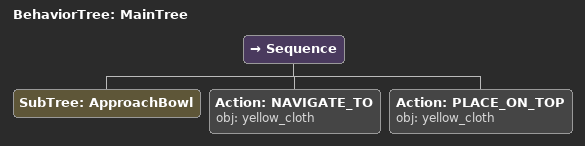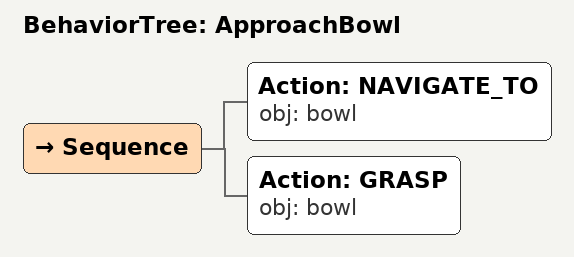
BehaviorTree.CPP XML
<root main_tree_to_execute="MainTree">
  <BehaviorTree ID="MainTree">
    <Sequence>
      <!-- Execute subtree ApproachBowl -->
      <SubTree ID="ApproachBowl" />
      <!-- Navigate to yellow_cloth -->
      <Action ID="NAVIGATE_TO" obj="yellow_cloth" />
      <!-- Place on yellow_cloth -->
      <Action ID="PLACE_ON_TOP" obj="yellow_cloth" />
    </Sequence>
  </BehaviorTree>
  <!-- Subtree definition ApproachBowl -->
  <BehaviorTree ID="ApproachBowl">
    <Sequence>
      <!-- Navigate to bowl -->
      <Action ID="NAVIGATE_TO" obj="bowl" />
      <!-- Grasp bowl -->
      <Action ID="GRASP" obj="bowl" />
    </Sequence>
  </BehaviorTree>
</root>
